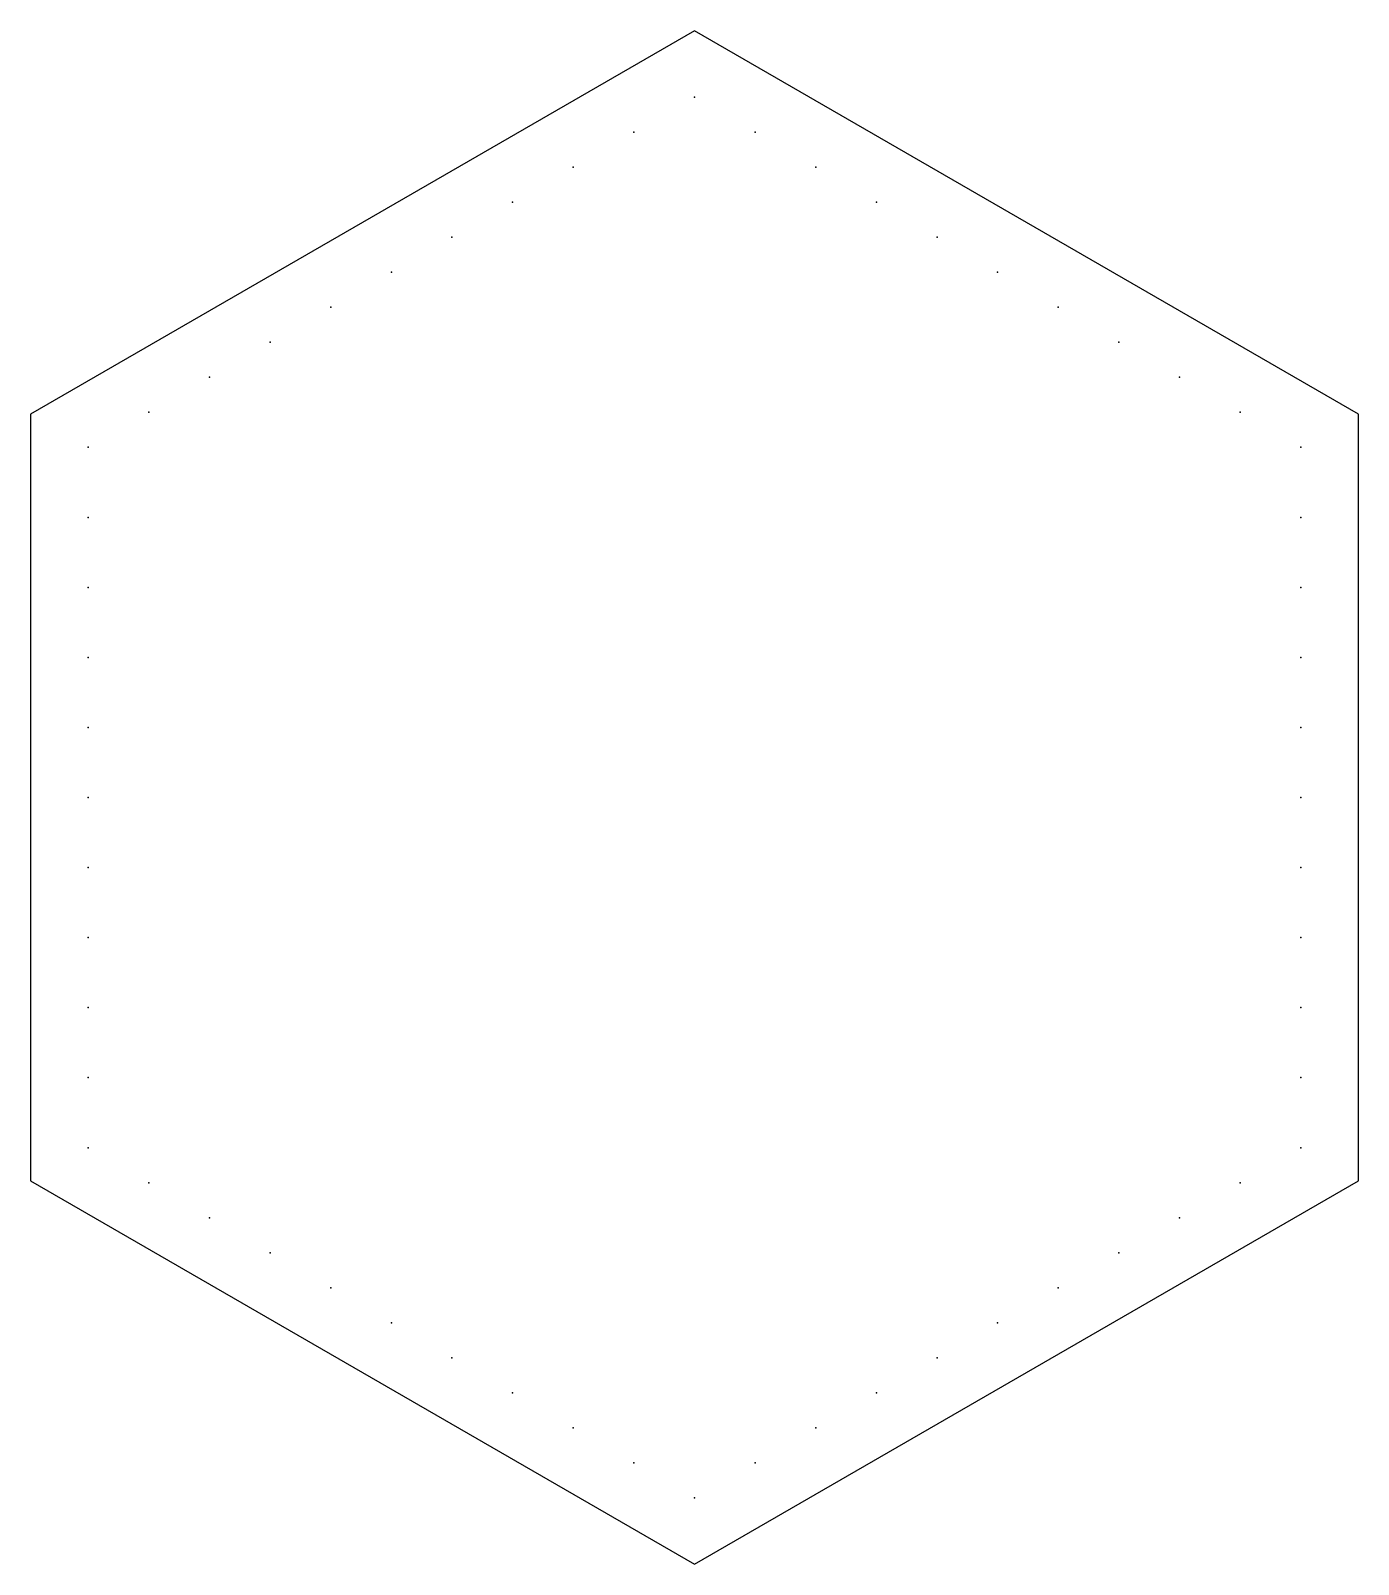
# Model space of a CAD drawing. Header units: metres. Extents: x -17.3 to 17.3, y -20 to 20.
import ezdxf

# ---------------------------------------------------------------- set-up
doc = ezdxf.new("R2010")
doc.units = ezdxf.units.M
for name, color, linetype in [('BUSH', 2, 'Continuous'), ('TERRITORY_BOUNDARY', 7, 'Continuous'), ('TREE', 3, 'Continuous')]:
    doc.layers.add(name, color=color, linetype=linetype)

msp = doc.modelspace()

# ---------------------------------------------------------------- linework, layer by layer
at = {"layer": 'BUSH'}
for p in [(0, 18.268), (-1.582, 17.355), (3.164, 16.441), (-4.746, 15.528), (4.746, 15.528), (-6.328, 14.614), (7.91, 13.701), (-9.492, 12.788), (9.492, 12.788), (-11.074, 11.874), (12.656, 10.961), (-14.238, 10.047), (14.238, 10.047), (-15.821, 9.134), (15.821, 7.307), (-15.821, 5.48), (15.821, 5.48), (-15.821, 3.654), (15.821, 1.827), (-15.821, 0), (15.821, 0), (-15.821, -1.827), (15.821, -3.654), (-15.821, -5.48), (15.821, -5.48), (-15.821, -7.307), (15.821, -9.134), (-14.238, -10.047), (14.238, -10.047), (-12.656, -10.961), (11.074, -11.874), (-9.492, -12.788), (9.492, -12.788), (-7.91, -13.701), (6.328, -14.614), (-4.746, -15.528), (4.746, -15.528), (-3.164, -16.441), (1.582, -17.355), (0, -18.268)]:
    msp.add_point(p, dxfattribs=at)
at = {"layer": 'TERRITORY_BOUNDARY'}
msp.add_lwpolyline([(17.321, 10), (0, 20), (-17.321, 10), (-17.321, -10), (0, -20), (17.321, -10), (17.321, 10)], close=True, dxfattribs=at)
at = {"layer": 'TREE'}
for p in [(1.582, 17.355), (-3.164, 16.441), (6.328, 14.614), (-7.91, 13.701), (11.074, 11.874), (-12.656, 10.961), (15.821, 9.134), (-15.821, 7.307), (15.821, 3.654), (-15.821, 1.827), (15.821, -1.827), (-15.821, -3.654), (15.821, -7.307), (-15.821, -9.134), (12.656, -10.961), (-11.074, -11.874), (7.91, -13.701), (-6.328, -14.614), (3.164, -16.441), (-1.582, -17.355)]:
    msp.add_point(p, dxfattribs=at)

doc.saveas('drawing.dxf')
